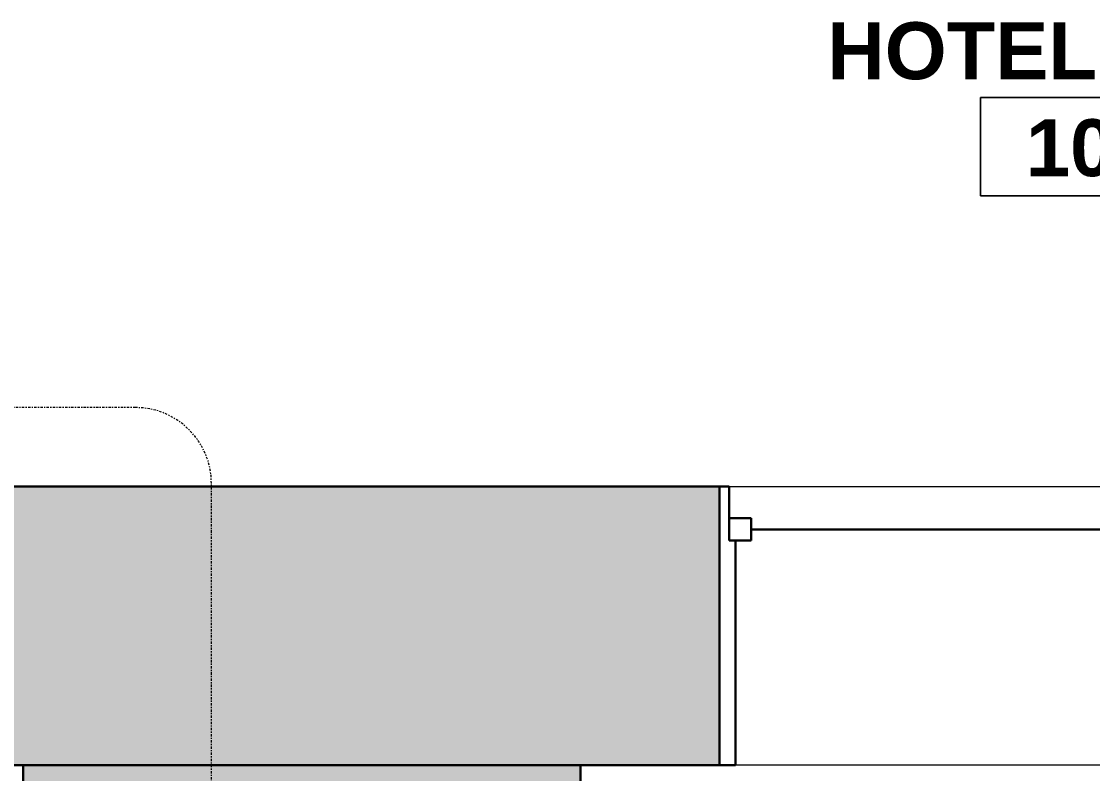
# Model space of a CAD drawing. Header units: inches. Extents: x -1287 to 1590, y -3558 to 989.
# Drawn here: x 885 to 969.5, y 566.4 to 625.8 of the extents above; entities that cross this region are included whole.
import ezdxf

# ---------------------------------------------------------------- set-up
doc = ezdxf.new("R2010")
doc.units = ezdxf.units.IN
doc.header["$MEASUREMENT"] = 0
doc.linetypes.add('Dash Dot 3_16_', pattern=[0.3125, 0.1875, -0.0625, 0, -0.0625])
for name, color, linetype, lineweight in [('A-ANNO-SYMB', 150, 'Continuous', 9), ('A-AREA-IDEN', 2, 'Continuous', 9), ('A-GLAZ', 151, 'Continuous', 18), ('A-WALL', 113, 'Continuous', 18), ('A-WALL-PATT', 111, 'Continuous', 18)]:
    doc.layers.add(name, color=color, linetype=linetype, lineweight=lineweight)
doc.styles.add('Swis721 Lt BT_B', font='', dxfattribs={"height": 4.5})
doc.styles.get('Swis721 Lt BT_B').set_extended_font_data('Swis721 Lt BT', bold=True)

# ---------------------------------------------------------------- blocks, each defined once
blk = doc.blocks.new('Double Hung - side window 4_ X 6_ 3_ H-6086068-1st Floor Construction')
at = {"layer": 'A-GLAZ', "color": 8, "lineweight": 30}
for p, q in [((-18.75, 11), (-18, 11)), ((-18, 6.75), (-18, 11)), ((18, 6.75), (18, 11)), ((18.75, 11), (18, 11)), ((-18, 8.5), (-18, 6.75)), ((-18, 8.5), (-16.25, 8.5)), ((-16.25, 8.5), (-16.25, 6.75)), ((16.25, 8.5), (16.25, 6.75)), ((18, 8.5), (16.25, 8.5)), ((18, 8.5), (18, 6.75)), ((-16.25, 7.625), (16.25, 7.625)), ((-18, 6.75), (-16.25, 6.75)), ((-18, 6.75), (-17.5, 6.75)), ((-17.5, -11), (-17.5, 6.75)), ((18, 6.75), (16.25, 6.75)), ((17.5, 6.75), (18, 6.75)), ((17.5, 6.75), (17.5, -11)), ((-17.5, -11), (-18.75, -11)), ((17.5, -11), (18.75, -11))]:
    blk.add_line(p, q, dxfattribs=at)
blk = doc.blocks.new('Room Tag - Room Name and Number-3379422-1st Floor Construction')
at = {"layer": 'A-AREA-IDEN'}
for p, q in [((-0.1881, -0.1636), (-0.1881, -0.0018)), ((-0.1881, -0.0018), (0.1869, -0.0018)), ((0.1869, -0.0018), (-0.1881, -0.0018)), ((-0.1881, -0.0018), (-0.1881, -0.1636)), ((0.1869, -0.0018), (0.1869, -0.1636)), ((0.1869, -0.1636), (0.1869, -0.0018)), ((0.1869, -0.1636), (-0.1881, -0.1636)), ((-0.1881, -0.1636), (0.1869, -0.1636))]:
    blk.add_line(p, q, dxfattribs=at)

msp = doc.modelspace()

# ---------------------------------------------------------------- hatches: boundary and pattern name
at = {"layer": 'A-WALL-PATT', "lineweight": 9}
h = msp.add_hatch(color=7, dxfattribs=at)
h.paths.add_polyline_path([(1211.237, 567.009), (1211.237, 589.009), (1167.697, 589.009), (1167.697, 567.009), (1201.778, 567.009)], flags=0)
h.paths.add_polyline_path([(874.539, 567.009), (940.092, 567.009), (940.092, 589.009), (874.539, 589.009), (874.539, 571.048)], flags=0)
h.paths.add_polyline_path([(837.039, 567.009), (837.039, 589.009), (783.486, 589.009), (783.486, 567.009), (826.913, 567.009)], flags=0)
h.paths.add_polyline_path([(977.592, 567.009), (1031.145, 567.009), (1031.145, 589.009), (977.592, 589.009), (977.592, 571.048)], flags=0)
h.paths.add_polyline_path([(745.986, 567.009), (745.986, 589.009), (682.433, 589.009), (682.433, 567.009), (720.314, 567.009)], flags=0)
h.paths.add_polyline_path([(1130.197, 567.009), (1130.197, 589.009), (1068.645, 589.009), (1068.645, 567.009), (1121.449, 567.009)], flags=0)
h.paths.add_polyline_path([(639.481, 567.009), (644.933, 567.009), (644.933, 589.009), (576.526, 589.009), (576.526, 567.009), (636.401, 567.009)], flags=0)
h.paths.add_polyline_path([(539.026, 567.009), (539.026, 589.009), (480.776, 589.009), (480.776, 567.009), (505.601, 567.009)], flags=0)
msp.add_hatch(color=7, dxfattribs=at).paths.add_polyline_path([(893.11, 554.009), (929.11, 554.009), (929.11, 567.009), (885.11, 567.009), (885.11, 554.009)], flags=0)

# ---------------------------------------------------------------- linework, layer by layer
at = {"layer": 'A-ANNO-SYMB', "linetype": 'Dash Dot 3_16_'}
for p, q in [((893.983, 595.26), (788.647, 595.26)), ((899.983, 438.636), (899.983, 589.26))]:
    msp.add_line(p, q, dxfattribs=at)
msp.add_arc((893.983, 589.26), 6, 0, 90, dxfattribs=at)
at = {"layer": 'A-WALL', "color": 8, "lineweight": 30}
for p, q in [((940.092, 589.009), (874.539, 589.009)), ((940.092, 567.009), (940.092, 589.009)), ((874.539, 567.009), (940.092, 567.009)), ((885.11, 567.009), (885.11, 521.103)), ((929.11, 554.009), (929.11, 567.009))]:
    msp.add_line(p, q, dxfattribs=at)
at = {"layer": 'A-WALL', "lineweight": 9}
for p, q in [((940.092, 589.009), (977.592, 589.009)), ((977.592, 567.009), (940.092, 567.009))]:
    msp.add_line(p, q, dxfattribs=at)

# ---------------------------------------------------------------- block references
at = {"layer": 'A-AREA-IDEN', "xscale": 47.99999999999997, "yscale": 47.99999999999997, "zscale": 47.99999999999997}
msp.add_blockref('Room Tag - Room Name and Number-3379422-1st Floor Construction', (969.713, 619.825), dxfattribs=at)
at = {"layer": 'A-GLAZ'}
msp.add_blockref('Double Hung - side window 4_ X 6_ 3_ H-6086068-1st Floor Construction', (958.842, 578.009), dxfattribs=at)

# ---------------------------------------------------------------- texts
at = {"layer": 'A-AREA-IDEN', "char_height": 4.5, "attachment_point": 1, "style": 'Swis721 Lt BT_B'}
for s, insert, width in [('HOTEL ROOM', (948.591, 625.683), 51.0555), ('101', (964.265, 618.024), 12.726)]:
    msp.add_mtext(s, dxfattribs=dict(at, insert=insert, width=width))

doc.saveas('drawing.dxf')
